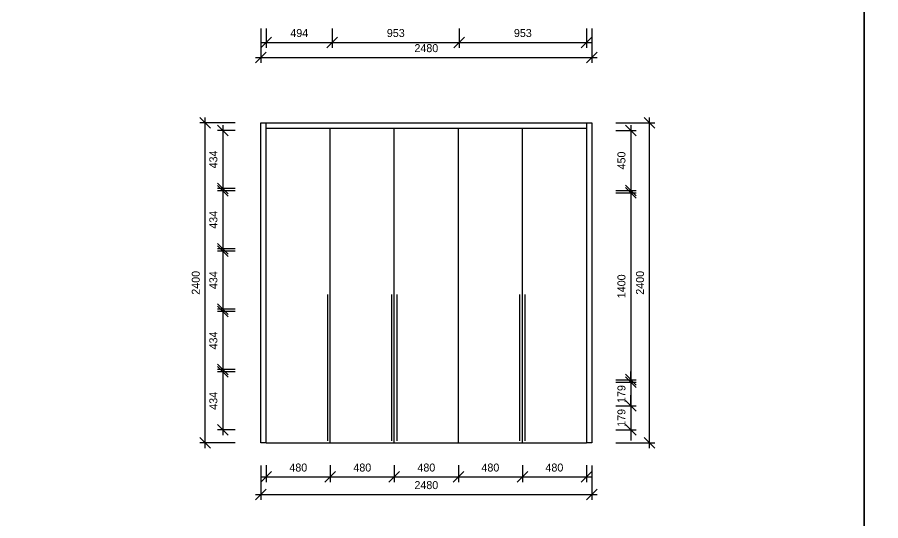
# Model space of a CAD drawing. Header units: millimetres. Extents: x 24776 to 57176, y -19492 to 15017.
# Drawn here: x 31387 to 37861, y 5060 to 8834 of the extents above; entities that cross this region are included whole.
import ezdxf

# ---------------------------------------------------------------- set-up
doc = ezdxf.new("R2010")
doc.units = ezdxf.units.MM
doc.header["$PDMODE"] = 3
doc.styles.add('RomanS', font='')
doc.styles.get('RomanS').set_extended_font_data('YouYuan')
doc.dimstyles.new('SC40', dxfattribs={"dimtxt": 60, "dimasz": 80, "dimexe": 40, "dimexo": 40, "dimgap": 40, "dimtad": 1, "dimdec": 0, "dimzin": 0, "dimdsep": 46, "dimtxsty": 'RomanS', "dimblk": 'OBLIQUE', "dimcen": 0, "dimdle": 40, "dimclrd": 9, "dimclre": 9, "dimclrt": 4, "dimadec": 0, "dimazin": 0, "dimtfac": 1, "dimtdec": 0, "dimtix": 1, "dimtmove": 2, "dimatfit": 1, "dimldrblk": 'DOT', "dimfxl": 1, "dimtolj": 1, "dimtzin": 0, "dimlwd": -1, "dimlwe": -1, "dimarcsym": 0})

# ---------------------------------------------------------------- blocks, each defined once
blk = doc.blocks.new('_Oblique')
at = {"color": 0, "linetype": 'ByBlock', "lineweight": -2}
blk.add_line((-0.5, -0.5), (0.5, 0.5), dxfattribs=at)
blk = doc.blocks.new('*D69')
at = {"color": 9, "transparency": 16777216}
for p, q in [((33214.2, 8749.5), (33214.2, 8492.5)), ((35694.2, 8749.5), (35694.2, 8492.5)), ((33174.2, 8532.5), (35734.2, 8532.5))]:
    blk.add_line(p, q, dxfattribs=at)
at = {"layer": 'Defpoints', "color": 0, "transparency": 16777216}
for p in [(33214.2, 8789.5), (35694.2, 8789.5), (35694.2, 8532.5)]:
    blk.add_point(p, dxfattribs=at)
at = {"color": 9, "transparency": 16777216, "xscale": 80, "yscale": 80, "zscale": 80, "rotation": 180}
blk.add_blockref('_Oblique', (33214.2, 8532.5), dxfattribs=at)
at = {"color": 9, "transparency": 16777216, "xscale": 80, "yscale": 80, "zscale": 80}
blk.add_blockref('_Oblique', (35694.2, 8532.5), dxfattribs=at)
at = {"color": 4, "transparency": 16777216, "insert": (34454.2, 8602.5), "char_height": 60, "attachment_point": 5, "style": 'RomanS'}
blk.add_mtext('\\A1;2480', dxfattribs=at)
blk = doc.blocks.new('_Dot')
at = {"color": 0, "linetype": 'ByBlock', "lineweight": -2}
blk.add_line((-0.5, 0), (-1, 0), dxfattribs=at)
at = {"color": 0, "linetype": 'ByBlock', "const_width": 0.5}
blk.add_lwpolyline([(-0.25, 0, 1), (0.25, 0, 1)], format="xyb", close=True, dxfattribs=at)
blk = doc.blocks.new('*D70')
at = {"color": 9, "transparency": 16777216}
for p, q in [((33254.2, 8749.5), (33254.2, 8605.9)), ((33748.6, 8749.5), (33748.6, 8605.9)), ((33214.2, 8645.9), (33788.6, 8645.9))]:
    blk.add_line(p, q, dxfattribs=at)
at = {"layer": 'Defpoints', "color": 0, "transparency": 16777216}
for p in [(33254.2, 8789.5), (33748.6, 8789.5), (33748.6, 8645.9)]:
    blk.add_point(p, dxfattribs=at)
at = {"color": 9, "transparency": 16777216, "xscale": 80, "yscale": 80, "zscale": 80, "rotation": 180}
blk.add_blockref('_Oblique', (33254.2, 8645.9), dxfattribs=at)
at = {"color": 9, "transparency": 16777216, "xscale": 80, "yscale": 80, "zscale": 80}
blk.add_blockref('_Oblique', (33748.6, 8645.9), dxfattribs=at)
at = {"color": 4, "transparency": 16777216, "insert": (33501.4, 8715.9), "char_height": 60, "attachment_point": 5, "style": 'RomanS'}
blk.add_mtext('\\A1;494', dxfattribs=at)
blk = doc.blocks.new('*D71')
at = {"color": 9, "transparency": 16777216}
for p, q in [((33748.6, 8749.5), (33748.6, 8605.9)), ((34701.4, 8749.5), (34701.4, 8605.9)), ((33708.6, 8645.9), (34741.4, 8645.9))]:
    blk.add_line(p, q, dxfattribs=at)
at = {"layer": 'Defpoints', "color": 0, "transparency": 16777216}
for p in [(33748.6, 8789.5), (34701.4, 8789.5), (34701.4, 8645.9)]:
    blk.add_point(p, dxfattribs=at)
at = {"color": 9, "transparency": 16777216, "xscale": 80, "yscale": 80, "zscale": 80, "rotation": 180}
blk.add_blockref('_Oblique', (33748.6, 8645.9), dxfattribs=at)
at = {"color": 9, "transparency": 16777216, "xscale": 80, "yscale": 80, "zscale": 80}
blk.add_blockref('_Oblique', (34701.4, 8645.9), dxfattribs=at)
at = {"color": 4, "transparency": 16777216, "insert": (34225, 8715.9), "char_height": 60, "attachment_point": 5, "style": 'RomanS'}
blk.add_mtext('\\A1;953', dxfattribs=at)
blk = doc.blocks.new('*D72')
at = {"color": 9, "transparency": 16777216}
for p, q in [((34701.4, 8749.5), (34701.4, 8605.9)), ((35654.2, 8749.5), (35654.2, 8605.9)), ((34661.4, 8645.9), (35694.2, 8645.9))]:
    blk.add_line(p, q, dxfattribs=at)
at = {"layer": 'Defpoints', "color": 0, "transparency": 16777216}
for p in [(34701.4, 8789.5), (35654.2, 8789.5), (35654.2, 8645.9)]:
    blk.add_point(p, dxfattribs=at)
at = {"color": 9, "transparency": 16777216, "xscale": 80, "yscale": 80, "zscale": 80, "rotation": 180}
blk.add_blockref('_Oblique', (34701.4, 8645.9), dxfattribs=at)
at = {"color": 9, "transparency": 16777216, "xscale": 80, "yscale": 80, "zscale": 80}
blk.add_blockref('_Oblique', (35654.2, 8645.9), dxfattribs=at)
at = {"color": 4, "transparency": 16777216, "insert": (35177.8, 8715.9), "char_height": 60, "attachment_point": 5, "style": 'RomanS'}
blk.add_mtext('\\A1;953', dxfattribs=at)
blk = doc.blocks.new('*D81')
at = {"color": 9, "transparency": 16777216}
for p, q in [((33020.9, 8043.5), (32755.7, 8043.5)), ((32795.7, 5603.5), (32795.7, 8083.5)), ((33020.9, 5643.5), (32755.7, 5643.5))]:
    blk.add_line(p, q, dxfattribs=at)
at = {"layer": 'Defpoints', "color": 0, "transparency": 16777216}
for p in [(32795.7, 8043.5), (33060.9, 8043.5), (33060.9, 5643.5)]:
    blk.add_point(p, dxfattribs=at)
at = {"color": 9, "transparency": 16777216, "xscale": 80, "yscale": 80, "zscale": 80}
for p, rotation in [((32795.7, 8043.5), 90), ((32795.7, 5643.5), 270)]:
    blk.add_blockref('_Oblique', p, dxfattribs=dict(at, rotation=rotation))
at = {"color": 4, "transparency": 16777216, "insert": (32725.7, 6843.5), "char_height": 60, "attachment_point": 5, "rotation": 90, "style": 'RomanS'}
blk.add_mtext('\\A1;2400', dxfattribs=at)
blk = doc.blocks.new('*D82')
at = {"color": 9, "transparency": 16777216}
for p, q in [((33020.9, 7985.5), (32887.7, 7985.5)), ((32927.7, 8025.5), (32927.7, 7511.1)), ((33020.9, 7551.1), (32887.7, 7551.1))]:
    blk.add_line(p, q, dxfattribs=at)
at = {"layer": 'Defpoints', "color": 0, "transparency": 16777216}
for p in [(33060.9, 7985.5), (32927.7, 7551.1), (33060.9, 7551.1)]:
    blk.add_point(p, dxfattribs=at)
at = {"color": 9, "transparency": 16777216, "xscale": 80, "yscale": 80, "zscale": 80}
for p, rotation in [((32927.7, 7985.5), 90), ((32927.7, 7551.1), 270)]:
    blk.add_blockref('_Oblique', p, dxfattribs=dict(at, rotation=rotation))
at = {"color": 4, "transparency": 16777216, "insert": (32857.7, 7768.3), "char_height": 60, "attachment_point": 5, "rotation": 90, "style": 'RomanS'}
blk.add_mtext('\\A1;434', dxfattribs=at)
blk = doc.blocks.new('*D83')
at = {"color": 9, "transparency": 16777216}
for p, q in [((33020.9, 7533.1), (32887.7, 7533.1)), ((32927.7, 7573.1), (32927.7, 7058.7)), ((33020.9, 7098.7), (32887.7, 7098.7))]:
    blk.add_line(p, q, dxfattribs=at)
at = {"layer": 'Defpoints', "color": 0, "transparency": 16777216}
for p in [(33060.9, 7533.1), (32927.7, 7098.7), (33060.9, 7098.7)]:
    blk.add_point(p, dxfattribs=at)
at = {"color": 9, "transparency": 16777216, "xscale": 80, "yscale": 80, "zscale": 80}
for p, rotation in [((32927.7, 7533.1), 90), ((32927.7, 7098.7), 270)]:
    blk.add_blockref('_Oblique', p, dxfattribs=dict(at, rotation=rotation))
at = {"color": 4, "transparency": 16777216, "insert": (32857.7, 7315.9), "char_height": 60, "attachment_point": 5, "rotation": 90, "style": 'RomanS'}
blk.add_mtext('\\A1;434', dxfattribs=at)
blk = doc.blocks.new('*D84')
at = {"color": 9, "transparency": 16777216}
for p, q in [((33020.9, 7080.7), (32887.7, 7080.7)), ((32927.7, 7120.7), (32927.7, 6606.3)), ((33020.9, 6646.3), (32887.7, 6646.3))]:
    blk.add_line(p, q, dxfattribs=at)
at = {"layer": 'Defpoints', "color": 0, "transparency": 16777216}
for p in [(33060.9, 7080.7), (32927.7, 6646.3), (33060.9, 6646.3)]:
    blk.add_point(p, dxfattribs=at)
at = {"color": 9, "transparency": 16777216, "xscale": 80, "yscale": 80, "zscale": 80}
for p, rotation in [((32927.7, 7080.7), 90), ((32927.7, 6646.3), 270)]:
    blk.add_blockref('_Oblique', p, dxfattribs=dict(at, rotation=rotation))
at = {"color": 4, "transparency": 16777216, "insert": (32857.7, 6863.5), "char_height": 60, "attachment_point": 5, "rotation": 90, "style": 'RomanS'}
blk.add_mtext('\\A1;434', dxfattribs=at)
blk = doc.blocks.new('*D85')
at = {"color": 9, "transparency": 16777216}
for p, q in [((32927.7, 6668.3), (32927.7, 6153.9)), ((33020.9, 6628.3), (32887.7, 6628.3)), ((33020.9, 6193.9), (32887.7, 6193.9))]:
    blk.add_line(p, q, dxfattribs=at)
at = {"layer": 'Defpoints', "color": 0, "transparency": 16777216}
for p in [(33060.9, 6628.3), (32927.7, 6193.9), (33060.9, 6193.9)]:
    blk.add_point(p, dxfattribs=at)
at = {"color": 9, "transparency": 16777216, "xscale": 80, "yscale": 80, "zscale": 80}
for p, rotation in [((32927.7, 6628.3), 90), ((32927.7, 6193.9), 270)]:
    blk.add_blockref('_Oblique', p, dxfattribs=dict(at, rotation=rotation))
at = {"color": 4, "transparency": 16777216, "insert": (32857.7, 6411.1), "char_height": 60, "attachment_point": 5, "rotation": 90, "style": 'RomanS'}
blk.add_mtext('\\A1;434', dxfattribs=at)
blk = doc.blocks.new('*D86')
at = {"color": 9, "transparency": 16777216}
for p, q in [((32927.7, 6215.9), (32927.7, 5701.5)), ((33020.9, 6175.9), (32887.7, 6175.9)), ((33020.9, 5741.5), (32887.7, 5741.5))]:
    blk.add_line(p, q, dxfattribs=at)
at = {"layer": 'Defpoints', "color": 0, "transparency": 16777216}
for p in [(33060.9, 6175.9), (32927.7, 5741.5), (33060.9, 5741.5)]:
    blk.add_point(p, dxfattribs=at)
at = {"color": 9, "transparency": 16777216, "xscale": 80, "yscale": 80, "zscale": 80}
for p, rotation in [((32927.7, 6175.9), 90), ((32927.7, 5741.5), 270)]:
    blk.add_blockref('_Oblique', p, dxfattribs=dict(at, rotation=rotation))
at = {"color": 4, "transparency": 16777216, "insert": (32857.7, 5958.7), "char_height": 60, "attachment_point": 5, "rotation": 90, "style": 'RomanS'}
blk.add_mtext('\\A1;434', dxfattribs=at)
blk = doc.blocks.new('*D87')
at = {"color": 9, "transparency": 16777216}
for p, q in [((33214.2, 5473.7), (33214.2, 5216.7)), ((35694.2, 5473.7), (35694.2, 5216.7)), ((33174.2, 5256.7), (35734.2, 5256.7))]:
    blk.add_line(p, q, dxfattribs=at)
at = {"layer": 'Defpoints', "color": 0, "transparency": 16777216}
for p in [(33214.2, 5513.7), (35694.2, 5513.7), (35694.2, 5256.7)]:
    blk.add_point(p, dxfattribs=at)
at = {"color": 9, "transparency": 16777216, "xscale": 80, "yscale": 80, "zscale": 80, "rotation": 180}
blk.add_blockref('_Oblique', (33214.2, 5256.7), dxfattribs=at)
at = {"color": 9, "transparency": 16777216, "xscale": 80, "yscale": 80, "zscale": 80}
blk.add_blockref('_Oblique', (35694.2, 5256.7), dxfattribs=at)
at = {"color": 4, "transparency": 16777216, "insert": (34454.2, 5326.7), "char_height": 60, "attachment_point": 5, "style": 'RomanS'}
blk.add_mtext('\\A1;2480', dxfattribs=at)
blk = doc.blocks.new('*D88')
at = {"color": 9, "transparency": 16777216}
for p, q in [((35875.5, 8043.5), (36166.5, 8043.5)), ((36126.5, 5603.5), (36126.5, 8083.5)), ((35875.5, 5643.5), (36166.5, 5643.5))]:
    blk.add_line(p, q, dxfattribs=at)
at = {"layer": 'Defpoints', "color": 0, "transparency": 16777216}
for p in [(35835.5, 8043.5), (36126.5, 8043.5), (35835.5, 5643.5)]:
    blk.add_point(p, dxfattribs=at)
at = {"color": 9, "transparency": 16777216, "xscale": 80, "yscale": 80, "zscale": 80}
for p, rotation in [((36126.5, 8043.5), 90), ((36126.5, 5643.5), 270)]:
    blk.add_blockref('_Oblique', p, dxfattribs=dict(at, rotation=rotation))
at = {"color": 4, "transparency": 16777216, "insert": (36056.5, 6843.5), "char_height": 60, "attachment_point": 5, "rotation": 90, "style": 'RomanS'}
blk.add_mtext('\\A1;2400', dxfattribs=at)
blk = doc.blocks.new('*D89')
at = {"color": 9, "transparency": 16777216}
for p, q in [((35875.5, 7985.5), (36027.3, 7985.5)), ((35987.3, 8025.5), (35987.3, 7495.5)), ((35875.5, 7535.5), (36027.3, 7535.5))]:
    blk.add_line(p, q, dxfattribs=at)
at = {"layer": 'Defpoints', "color": 0, "transparency": 16777216}
for p in [(35835.5, 7985.5), (35835.5, 7535.5), (35987.3, 7535.5)]:
    blk.add_point(p, dxfattribs=at)
at = {"color": 9, "transparency": 16777216, "xscale": 80, "yscale": 80, "zscale": 80}
for p, rotation in [((35987.3, 7985.5), 90), ((35987.3, 7535.5), 270)]:
    blk.add_blockref('_Oblique', p, dxfattribs=dict(at, rotation=rotation))
at = {"color": 4, "transparency": 16777216, "insert": (35917.3, 7760.5), "char_height": 60, "attachment_point": 5, "rotation": 90, "style": 'RomanS'}
blk.add_mtext('\\A1;450', dxfattribs=at)
blk = doc.blocks.new('*D78')
at = {"color": 9, "transparency": 16777216}
for p, q in [((35875.5, 7517.5), (36027.3, 7517.5)), ((35987.3, 7557.5), (35987.3, 6077.5)), ((35875.5, 6117.5), (36027.3, 6117.5))]:
    blk.add_line(p, q, dxfattribs=at)
at = {"layer": 'Defpoints', "color": 0, "transparency": 16777216}
for p in [(35835.5, 7517.5), (35835.5, 6117.5), (35987.3, 6117.5)]:
    blk.add_point(p, dxfattribs=at)
at = {"color": 9, "transparency": 16777216, "xscale": 80, "yscale": 80, "zscale": 80}
for p, rotation in [((35987.3, 7517.5), 90), ((35987.3, 6117.5), 270)]:
    blk.add_blockref('_Oblique', p, dxfattribs=dict(at, rotation=rotation))
at = {"color": 4, "transparency": 16777216, "insert": (35917.3, 6817.5), "char_height": 60, "attachment_point": 5, "rotation": 90, "style": 'RomanS'}
blk.add_mtext('\\A1;1400', dxfattribs=at)
blk = doc.blocks.new('*D79')
at = {"color": 9, "transparency": 16777216}
for p, q in [((35987.3, 6099.5), (35987.3, 6179.5)), ((35875.5, 6099.5), (36027.3, 6099.5)), ((35987.3, 6099.5), (35987.3, 5920.5)), ((35875.5, 5920.5), (36027.3, 5920.5)), ((35987.3, 5920.5), (35987.3, 5840.5))]:
    blk.add_line(p, q, dxfattribs=at)
at = {"layer": 'Defpoints', "color": 0, "transparency": 16777216}
for p in [(35835.5, 6099.5), (35835.5, 5920.5), (35987.3, 5920.5)]:
    blk.add_point(p, dxfattribs=at)
at = {"color": 9, "transparency": 16777216, "xscale": 80, "yscale": 80, "zscale": 80}
for p, rotation in [((35987.3, 6099.5), 270), ((35987.3, 5920.5), 90)]:
    blk.add_blockref('_Oblique', p, dxfattribs=dict(at, rotation=rotation))
at = {"color": 4, "transparency": 16777216, "insert": (35917.3, 6010), "char_height": 60, "attachment_point": 5, "rotation": 90, "style": 'RomanS'}
blk.add_mtext('\\A1;179', dxfattribs=at)
blk = doc.blocks.new('*D80')
at = {"color": 9, "transparency": 16777216}
for p, q in [((35987.3, 5920.5), (35987.3, 6000.5)), ((35875.5, 5920.5), (36027.3, 5920.5)), ((35987.3, 5920.5), (35987.3, 5741.5)), ((35875.5, 5741.5), (36027.3, 5741.5)), ((35987.3, 5741.5), (35987.3, 5661.5))]:
    blk.add_line(p, q, dxfattribs=at)
at = {"layer": 'Defpoints', "color": 0, "transparency": 16777216}
for p in [(35835.5, 5920.5), (35835.5, 5741.5), (35987.3, 5741.5)]:
    blk.add_point(p, dxfattribs=at)
at = {"color": 9, "transparency": 16777216, "xscale": 80, "yscale": 80, "zscale": 80}
for p, rotation in [((35987.3, 5920.5), 270), ((35987.3, 5741.5), 90)]:
    blk.add_blockref('_Oblique', p, dxfattribs=dict(at, rotation=rotation))
at = {"color": 4, "transparency": 16777216, "insert": (35917.3, 5831), "char_height": 60, "attachment_point": 5, "rotation": 90, "style": 'RomanS'}
blk.add_mtext('\\A1;179', dxfattribs=at)
blk = doc.blocks.new('*D90')
at = {"color": 9, "transparency": 16777216}
for p, q in [((33254.2, 5476.3), (33254.2, 5348.3)), ((33734.2, 5476.3), (33734.2, 5348.3)), ((33214.2, 5388.3), (33774.2, 5388.3))]:
    blk.add_line(p, q, dxfattribs=at)
at = {"layer": 'Defpoints', "color": 0, "transparency": 16777216}
for p in [(33254.2, 5516.3), (33734.2, 5516.3), (33734.2, 5388.3)]:
    blk.add_point(p, dxfattribs=at)
at = {"color": 9, "transparency": 16777216, "xscale": 80, "yscale": 80, "zscale": 80, "rotation": 180}
blk.add_blockref('_Oblique', (33254.2, 5388.3), dxfattribs=at)
at = {"color": 9, "transparency": 16777216, "xscale": 80, "yscale": 80, "zscale": 80}
blk.add_blockref('_Oblique', (33734.2, 5388.3), dxfattribs=at)
at = {"color": 4, "transparency": 16777216, "insert": (33494.2, 5458.3), "char_height": 60, "attachment_point": 5, "style": 'RomanS'}
blk.add_mtext('\\A1;480', dxfattribs=at)
blk = doc.blocks.new('*D91')
at = {"color": 9, "transparency": 16777216}
for p, q in [((33734.2, 5476.3), (33734.2, 5348.3)), ((34214.2, 5476.3), (34214.2, 5348.3)), ((33694.2, 5388.3), (34254.2, 5388.3))]:
    blk.add_line(p, q, dxfattribs=at)
at = {"layer": 'Defpoints', "color": 0, "transparency": 16777216}
for p in [(33734.2, 5516.3), (34214.2, 5516.3), (34214.2, 5388.3)]:
    blk.add_point(p, dxfattribs=at)
at = {"color": 9, "transparency": 16777216, "xscale": 80, "yscale": 80, "zscale": 80, "rotation": 180}
blk.add_blockref('_Oblique', (33734.2, 5388.3), dxfattribs=at)
at = {"color": 9, "transparency": 16777216, "xscale": 80, "yscale": 80, "zscale": 80}
blk.add_blockref('_Oblique', (34214.2, 5388.3), dxfattribs=at)
at = {"color": 4, "transparency": 16777216, "insert": (33974.2, 5458.3), "char_height": 60, "attachment_point": 5, "style": 'RomanS'}
blk.add_mtext('\\A1;480', dxfattribs=at)
blk = doc.blocks.new('*D92')
at = {"color": 9, "transparency": 16777216}
for p, q in [((34214.2, 5476.3), (34214.2, 5348.3)), ((34694.2, 5476.3), (34694.2, 5348.3)), ((34174.2, 5388.3), (34734.2, 5388.3))]:
    blk.add_line(p, q, dxfattribs=at)
at = {"layer": 'Defpoints', "color": 0, "transparency": 16777216}
for p in [(34214.2, 5516.3), (34694.2, 5516.3), (34694.2, 5388.3)]:
    blk.add_point(p, dxfattribs=at)
at = {"color": 9, "transparency": 16777216, "xscale": 80, "yscale": 80, "zscale": 80, "rotation": 180}
blk.add_blockref('_Oblique', (34214.2, 5388.3), dxfattribs=at)
at = {"color": 9, "transparency": 16777216, "xscale": 80, "yscale": 80, "zscale": 80}
blk.add_blockref('_Oblique', (34694.2, 5388.3), dxfattribs=at)
at = {"color": 4, "transparency": 16777216, "insert": (34454.2, 5458.3), "char_height": 60, "attachment_point": 5, "style": 'RomanS'}
blk.add_mtext('\\A1;480', dxfattribs=at)
blk = doc.blocks.new('*D93')
at = {"color": 9, "transparency": 16777216}
for p, q in [((34694.2, 5476.3), (34694.2, 5348.3)), ((35174.2, 5476.3), (35174.2, 5348.3)), ((34654.2, 5388.3), (35214.2, 5388.3))]:
    blk.add_line(p, q, dxfattribs=at)
at = {"layer": 'Defpoints', "color": 0, "transparency": 16777216}
for p in [(34694.2, 5516.3), (35174.2, 5516.3), (35174.2, 5388.3)]:
    blk.add_point(p, dxfattribs=at)
at = {"color": 9, "transparency": 16777216, "xscale": 80, "yscale": 80, "zscale": 80, "rotation": 180}
blk.add_blockref('_Oblique', (34694.2, 5388.3), dxfattribs=at)
at = {"color": 9, "transparency": 16777216, "xscale": 80, "yscale": 80, "zscale": 80}
blk.add_blockref('_Oblique', (35174.2, 5388.3), dxfattribs=at)
at = {"color": 4, "transparency": 16777216, "insert": (34934.2, 5458.3), "char_height": 60, "attachment_point": 5, "style": 'RomanS'}
blk.add_mtext('\\A1;480', dxfattribs=at)
blk = doc.blocks.new('*D94')
at = {"color": 9, "transparency": 16777216}
for p, q in [((35174.2, 5476.3), (35174.2, 5348.3)), ((35654.2, 5476.3), (35654.2, 5348.3)), ((35134.2, 5388.3), (35694.2, 5388.3))]:
    blk.add_line(p, q, dxfattribs=at)
at = {"layer": 'Defpoints', "color": 0, "transparency": 16777216}
for p in [(35174.2, 5516.3), (35654.2, 5516.3), (35654.2, 5388.3)]:
    blk.add_point(p, dxfattribs=at)
at = {"color": 9, "transparency": 16777216, "xscale": 80, "yscale": 80, "zscale": 80, "rotation": 180}
blk.add_blockref('_Oblique', (35174.2, 5388.3), dxfattribs=at)
at = {"color": 9, "transparency": 16777216, "xscale": 80, "yscale": 80, "zscale": 80}
blk.add_blockref('_Oblique', (35654.2, 5388.3), dxfattribs=at)
at = {"color": 4, "transparency": 16777216, "insert": (35414.2, 5458.3), "char_height": 60, "attachment_point": 5, "style": 'RomanS'}
blk.add_mtext('\\A1;480', dxfattribs=at)

msp = doc.modelspace()

# ---------------------------------------------------------------- linework, layer by layer
at = {"color": 255}
for p, q in [((33214.2, 8043.5), (35694.2, 8043.5)), ((33214.2, 5643.5), (33214.2, 8043.5)), ((33254.2, 5643.5), (33254.2, 8043.5)), ((35654.2, 8043.5), (35654.2, 5643.5)), ((35694.2, 8043.5), (35694.2, 5643.5)), ((33254.2, 8003.5), (35654.2, 8003.5)), ((33734.2, 5643.5), (33734.2, 8003.5)), ((34214.2, 5643.5), (34214.2, 8003.5)), ((34694.2, 5643.5), (34694.2, 8003.5)), ((35174.2, 5643.5), (35174.2, 8003.5)), ((33254.2, 5643.5), (33214.2, 5643.5)), ((33254.2, 5643.5), (35654.2, 5643.5)), ((35694.2, 5643.5), (35654.2, 5643.5))]:
    msp.add_line(p, q, dxfattribs=at)
at = {"color": 250}
for points in [[(31256.3, 12844.3), (37736.3, 12844.3), (37736.3, 4589.1), (31256.3, 4589.1)], [(37736.3, 12844.3), (44216.3, 12844.3), (44216.3, 4589.1), (37736.3, 4589.1)]]:
    msp.add_lwpolyline(points, close=True, dxfattribs=at)
at = {"color": 255, "const_width": 10}
for points in [[(33715.1, 6756.7), (33715.1, 5656.7)], [(34195.1, 6756.7), (34195.1, 5656.7)], [(34233.2, 6756.7), (34233.2, 5656.7)], [(35155.1, 6756.7), (35155.1, 5656.7)], [(35193.2, 6756.7), (35193.2, 5656.7)]]:
    msp.add_lwpolyline(points, dxfattribs=at)

# ---------------------------------------------------------------- dimensions: what is measured, and where the dimension line sits
at = {"color": 255}
for base, p1, p2, picture, middle in [((35694.2, 8532.5), (33214.2, 8789.5), (35694.2, 8789.5), '*D69', (34454.2, 8602.5)), ((33748.6, 8645.9), (33254.2, 8789.5), (33748.6, 8789.5), '*D70', (33501.4, 8715.9)), ((34701.4, 8645.9), (33748.6, 8789.5), (34701.4, 8789.5), '*D71', (34225, 8715.9)), ((35654.2, 8645.9), (34701.4, 8789.5), (35654.2, 8789.5), '*D72', (35177.8, 8715.9)), ((35694.2, 5256.7), (33214.2, 5513.7), (35694.2, 5513.7), '*D87', (34454.2, 5326.7)), ((33734.2, 5388.3), (33254.2, 5516.3), (33734.2, 5516.3), '*D90', (33494.2, 5458.3)), ((34214.2, 5388.3), (33734.2, 5516.3), (34214.2, 5516.3), '*D91', (33974.2, 5458.3)), ((34694.2, 5388.3), (34214.2, 5516.3), (34694.2, 5516.3), '*D92', (34454.2, 5458.3)), ((35174.2, 5388.3), (34694.2, 5516.3), (35174.2, 5516.3), '*D93', (34934.2, 5458.3)), ((35654.2, 5388.3), (35174.2, 5516.3), (35654.2, 5516.3), '*D94', (35414.2, 5458.3))]:
    dim = msp.add_linear_dim(base=base, p1=p1, p2=p2, dimstyle='SC40', dxfattribs=at)
    dim.commit()
    dim.dimension.update_dxf_attribs({"geometry": picture, "text_midpoint": middle})
for base, p1, p2, picture, middle in [((32795.7, 8043.5), (33060.9, 5643.5), (33060.9, 8043.5), '*D81', (32725.7, 6843.5)), ((36126.5, 8043.5), (35835.5, 5643.5), (35835.5, 8043.5), '*D88', (36056.5, 6843.5)), ((32927.7, 7551.1), (33060.9, 7985.5), (33060.9, 7551.1), '*D82', (32857.7, 7768.3)), ((35987.3, 7535.5), (35835.5, 7985.5), (35835.5, 7535.5), '*D89', (35917.3, 7760.5)), ((32927.7, 7098.7), (33060.9, 7533.1), (33060.9, 7098.7), '*D83', (32857.7, 7315.9)), ((35987.3, 6117.5), (35835.5, 7517.5), (35835.5, 6117.5), '*D78', (35917.3, 6817.5)), ((32927.7, 6646.3), (33060.9, 7080.7), (33060.9, 6646.3), '*D84', (32857.7, 6863.5)), ((32927.7, 6193.9), (33060.9, 6628.3), (33060.9, 6193.9), '*D85', (32857.7, 6411.1)), ((32927.7, 5741.5), (33060.9, 6175.9), (33060.9, 5741.5), '*D86', (32857.7, 5958.7)), ((35987.3, 5920.5), (35835.5, 6099.5), (35835.5, 5920.5), '*D79', (35917.3, 6010)), ((35987.3, 5741.5), (35835.5, 5920.5), (35835.5, 5741.5), '*D80', (35917.3, 5831))]:
    dim = msp.add_linear_dim(base=base, p1=p1, p2=p2, angle=90, dimstyle='SC40', dxfattribs=at)
    dim.commit()
    dim.dimension.update_dxf_attribs({"geometry": picture, "text_midpoint": middle})

doc.saveas('drawing.dxf')
